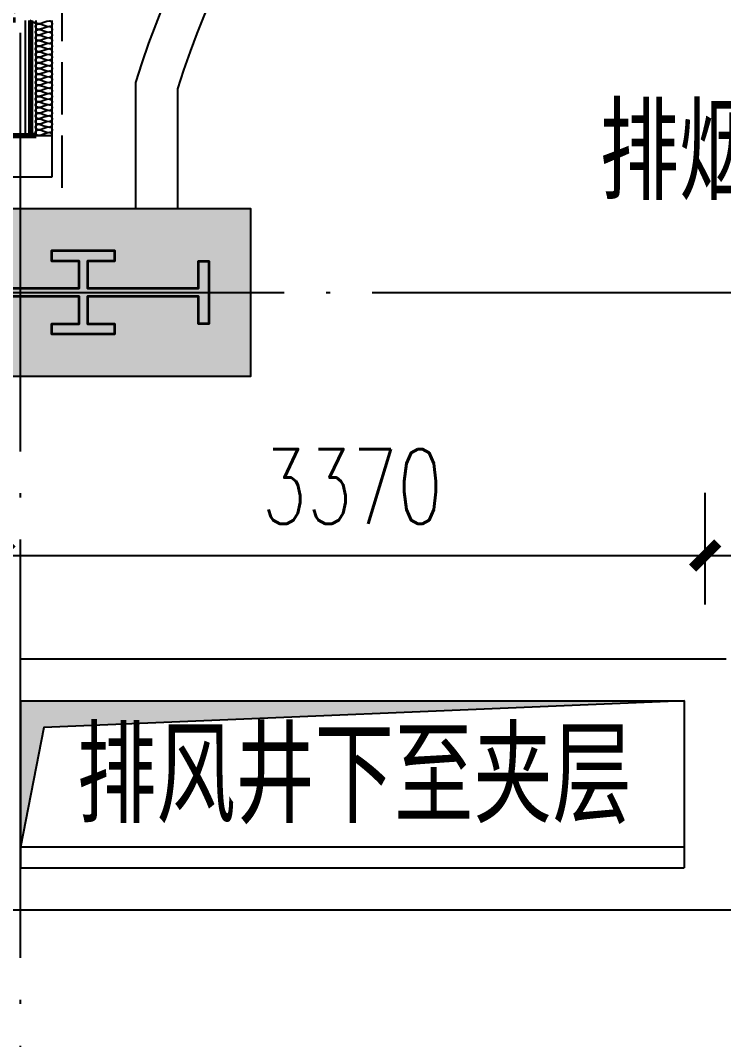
# Model space of a CAD drawing. Header units: millimetres. Extents: x 11476074 to 24729458, y -1239991 to 2813188.
# Drawn here: x 12558297 to 12561655, y 398543 to 403413 of the extents above; entities that cross this region are included whole.
import ezdxf

# ---------------------------------------------------------------- set-up
doc = ezdxf.new("R2010")
doc.units = ezdxf.units.MM
doc.header["$LTSCALE"] = 1000
doc.linetypes.add('DASH', pattern=[0.35, 0.25, -0.1])
doc.linetypes.add('DOTE', pattern=[2.42, 2, -0.2, 0.02, -0.2])
for name, color, linetype in [('A-ANNO-TEXT', 7, 'Continuous'), ('A-AXIS', 18, 'DOTE'), ('A-DETL-0001', 1, 'Continuous'), ('A-GLAZ', 4, 'Continuous'), ('A-WALL', 5, 'Continuous'), ('G-RCZ-CONLine', 5, 'Continuous'), ('GZDI-J建筑-楼板开洞', 251, 'Continuous'), ('PUB_DIM', 3, 'Continuous'), ('PUB_HATCH', 8, 'Continuous'), ('排水沟', 133, 'Continuous'), ('结构边线', 21, 'DASH')]:
    doc.layers.add(name, color=color, linetype=linetype)
for name, color, linetype, lineweight in [('A-GENM', 2, 'Continuous', 70), ('A-GENM-PROJ', 2, 'Continuous', 25), ('A-GLAZ-PROJ', 2, 'Continuous', 25), ('钢柱', 51, 'Continuous', 35)]:
    doc.layers.add(name, color=color, linetype=linetype, lineweight=lineweight)
doc.styles.add('_TCH_DIM_T3', font='SIMPLEX', dxfattribs={"width": 0.705882, "bigfont": 'GBCBIG'})
doc.styles.add('TITXV', font='', dxfattribs={"width": 0.7})
doc.styles.get('TITXV').set_extended_font_data('SimSun')
doc.dimstyles.new('_TCH_ARCH&&120', dxfattribs={"dimtxt": 357, "dimasz": 120, "dimexe": 300, "dimexo": 360, "dimgap": 151.5, "dimtad": 1, "dimdec": 0, "dimzin": 0, "dimdsep": 46, "dimtxsty": '_TCH_DIM_T3', "dimblk": 'ARCHTICK', "dimcen": 0.09, "dimclrt": 7, "dimazin": 2, "dimtfac": 1, "dimtdec": 0, "dimtix": 1, "dimtmove": 2, "dimatfit": 3, "dimfxl": 0, "dimtolj": 1, "dimtzin": 0, "dimarcsym": 0})

# ---------------------------------------------------------------- blocks, each defined once
blk = doc.blocks.new('FO-CORNER LOUVERS - FO-CORNER LOUVERS 1000-5059478-850_L52 HOTEL')
at = {"layer": 'A-GENM'}
for p, q in [((0, 1099.9), (0, 99.9)), ((100, 100), (100, 929.4)), ((-550, 350), (-600, 350)), ((-600, 350), (-600, 72.6)), ((-550, 72.7), (-550, 350)), ((0, 99.9), (0, -25.1)), ((-619.8, 61.7), (-650, 61.7)), ((-650, 61.7), (-650, -100)), ((0, -0.1), (-549.9, -0.1)), ((0, -25.1), (0, -0.1))]:
    blk.add_line(p, q, dxfattribs=at)
at = {"layer": 'A-GENM-PROJ'}
for p, q in [((-550, 99.9), (0, 99.9)), ((0, 24.9), (-549.9, 24.9))]:
    blk.add_line(p, q, dxfattribs=at)
blk = doc.blocks.new('FO-Vision Panels-Corner - Regular 2-V27-850_L52 HOTEL')
at = {"layer": 'A-GLAZ'}
for p, q in [((845.4, 0), (-845.4, 0)), ((-845.4, 0), (-845.4, -25)), ((845.4, -25), (845.4, 0)), ((-810.4, -25), (-845.4, -25)), ((-845.4, -25), (-845.4, -26.4)), ((-845.4, -25), (787.4, -25)), ((845.4, -25), (834.2, -25)), ((834.2, -25), (845.4, -25)), ((845.4, -30.9), (845.4, -25)), ((845.4, -141.5), (845.4, -107))]:
    blk.add_line(p, q, dxfattribs=at)
at = {"layer": 'A-GLAZ-PROJ'}
for p, q in [((-845.4, 0), (-845.4, 20)), ((-845.4, 20), (845.4, 20)), ((845.4, 20), (845.4, 0)), ((-759.6, -200), (682.9, -200))]:
    blk.add_line(p, q, dxfattribs=at)
blk = doc.blocks.new('GP_POLY FOSHAN_SHELL_rvt-2-200_L05-13_ 16-25')
at = {"layer": 'A-DETL-0001'}
for p, q in [((-61624.9, 56250), (-61624.9, 56800)), ((-61550, 56800), (-61550, 56250)), ((-61750, 56250), (-61550, 56250)), ((-61550, 56250), (-61550, 56050)), ((-61550, 56050), (-61750, 56050))]:
    blk.add_line(p, q, dxfattribs=at)
for points in [[(-61614.1, 56783.4), (-61620.4, 56783.4), (-61627.5, 56790.4), (-61627.5, 56796.7)], [(-61560.8, 56796.7), (-61579.1, 56796.7), (-61595.8, 56783.4), (-61614.1, 56783.4)], [(-61560.8, 56770), (-61554.5, 56770), (-61540.4, 56783.4), (-61554.5, 56796.7), (-61560.8, 56796.7)], [(-61614.1, 56756.7), (-61620.4, 56756.7), (-61634.5, 56770), (-61620.4, 56783.4), (-61614.1, 56783.4)], [(-61614.1, 56730), (-61620.4, 56730), (-61634.5, 56743.4), (-61620.4, 56756.7), (-61614.1, 56756.7)], [(-61614.1, 56783.4), (-61595.8, 56783.4), (-61579.1, 56770), (-61560.8, 56770)], [(-61560.8, 56770), (-61579.1, 56770), (-61595.8, 56756.7), (-61614.1, 56756.7)], [(-61614.1, 56756.7), (-61595.8, 56756.7), (-61579.1, 56743.4), (-61560.8, 56743.4)], [(-61560.8, 56743.4), (-61554.5, 56743.4), (-61540.4, 56756.7), (-61554.5, 56770), (-61560.8, 56770)], [(-61614.1, 56703.4), (-61620.4, 56703.4), (-61634.5, 56716.7), (-61620.4, 56730), (-61614.1, 56730)], [(-61614.1, 56676.7), (-61620.4, 56676.7), (-61634.5, 56690), (-61620.4, 56703.4), (-61614.1, 56703.4)], [(-61560.8, 56743.4), (-61579.1, 56743.4), (-61595.8, 56730), (-61614.1, 56730)], [(-61614.1, 56730), (-61595.8, 56730), (-61579.1, 56716.7), (-61560.8, 56716.7)], [(-61560.8, 56716.7), (-61579.1, 56716.7), (-61595.8, 56703.4), (-61614.1, 56703.4)], [(-61614.1, 56703.4), (-61595.8, 56703.4), (-61579.1, 56690), (-61560.8, 56690)], [(-61560.8, 56716.7), (-61554.5, 56716.7), (-61540.4, 56730), (-61554.5, 56743.4), (-61560.8, 56743.4)], [(-61560.8, 56690), (-61554.5, 56690), (-61540.4, 56703.4), (-61554.5, 56716.7), (-61560.8, 56716.7)], [(-61614.1, 56650), (-61620.4, 56650), (-61634.5, 56663.4), (-61620.4, 56676.7), (-61614.1, 56676.7)], [(-61614.1, 56623.4), (-61620.4, 56623.4), (-61634.5, 56636.7), (-61620.4, 56650), (-61614.1, 56650)], [(-61560.8, 56690), (-61579.1, 56690), (-61595.8, 56676.7), (-61614.1, 56676.7)], [(-61614.1, 56676.7), (-61595.8, 56676.7), (-61579.1, 56663.4), (-61560.8, 56663.4)], [(-61560.8, 56663.4), (-61579.1, 56663.4), (-61595.8, 56650), (-61614.1, 56650)], [(-61614.1, 56650), (-61595.8, 56650), (-61579.1, 56636.7), (-61560.8, 56636.7)], [(-61560.8, 56663.4), (-61554.5, 56663.4), (-61540.4, 56676.7), (-61554.5, 56690), (-61560.8, 56690)], [(-61560.8, 56636.7), (-61554.5, 56636.7), (-61540.4, 56650), (-61554.5, 56663.4), (-61560.8, 56663.4)], [(-61614.1, 56596.7), (-61620.4, 56596.7), (-61634.5, 56610), (-61620.4, 56623.4), (-61614.1, 56623.4)], [(-61560.8, 56636.7), (-61579.1, 56636.7), (-61595.8, 56623.4), (-61614.1, 56623.4)], [(-61614.1, 56623.4), (-61595.8, 56623.4), (-61579.1, 56610), (-61560.8, 56610)], [(-61560.8, 56610), (-61579.1, 56610), (-61595.8, 56596.7), (-61614.1, 56596.7)], [(-61560.8, 56610), (-61554.5, 56610), (-61540.4, 56623.4), (-61554.5, 56636.7), (-61560.8, 56636.7)], [(-61560.8, 56583.4), (-61554.5, 56583.4), (-61540.4, 56596.7), (-61554.5, 56610), (-61560.8, 56610)], [(-61614.1, 56570), (-61620.4, 56570), (-61634.5, 56583.4), (-61620.4, 56596.7), (-61614.1, 56596.7)], [(-61614.1, 56543.4), (-61620.4, 56543.4), (-61634.5, 56556.7), (-61620.4, 56570), (-61614.1, 56570)], [(-61614.1, 56596.7), (-61595.8, 56596.7), (-61579.1, 56583.4), (-61560.8, 56583.4)], [(-61560.8, 56583.4), (-61579.1, 56583.4), (-61595.8, 56570), (-61614.1, 56570)], [(-61614.1, 56570), (-61595.8, 56570), (-61579.1, 56556.7), (-61560.8, 56556.7)], [(-61560.8, 56556.7), (-61579.1, 56556.7), (-61595.8, 56543.4), (-61614.1, 56543.4)], [(-61560.8, 56556.7), (-61554.5, 56556.7), (-61540.4, 56570), (-61554.5, 56583.4), (-61560.8, 56583.4)], [(-61560.8, 56530), (-61554.5, 56530), (-61540.4, 56543.4), (-61554.5, 56556.7), (-61560.8, 56556.7)], [(-61614.1, 56516.7), (-61620.4, 56516.7), (-61634.5, 56530), (-61620.4, 56543.4), (-61614.1, 56543.4)], [(-61614.1, 56490), (-61620.4, 56490), (-61634.5, 56503.4), (-61620.4, 56516.7), (-61614.1, 56516.7)], [(-61614.1, 56543.4), (-61595.8, 56543.4), (-61579.1, 56530), (-61560.8, 56530)], [(-61560.8, 56530), (-61579.1, 56530), (-61595.8, 56516.7), (-61614.1, 56516.7)], [(-61614.1, 56516.7), (-61595.8, 56516.7), (-61579.1, 56503.4), (-61560.8, 56503.4)], [(-61560.8, 56503.4), (-61579.1, 56503.4), (-61595.8, 56490), (-61614.1, 56490)], [(-61560.8, 56503.4), (-61554.5, 56503.4), (-61540.4, 56516.7), (-61554.5, 56530), (-61560.8, 56530)], [(-61560.8, 56476.7), (-61554.5, 56476.7), (-61540.4, 56490), (-61554.5, 56503.4), (-61560.8, 56503.4)], [(-61614.1, 56463.4), (-61620.4, 56463.4), (-61634.5, 56476.7), (-61620.4, 56490), (-61614.1, 56490)], [(-61614.1, 56436.7), (-61620.4, 56436.7), (-61634.5, 56450), (-61620.4, 56463.4), (-61614.1, 56463.4)], [(-61614.1, 56490), (-61595.8, 56490), (-61579.1, 56476.7), (-61560.8, 56476.7)], [(-61560.8, 56476.7), (-61579.1, 56476.7), (-61595.8, 56463.4), (-61614.1, 56463.4)], [(-61614.1, 56463.4), (-61595.8, 56463.4), (-61579.1, 56450), (-61560.8, 56450)], [(-61560.8, 56450), (-61554.5, 56450), (-61540.4, 56463.4), (-61554.5, 56476.7), (-61560.8, 56476.7)], [(-61614.1, 56410), (-61620.4, 56410), (-61634.5, 56423.4), (-61620.4, 56436.7), (-61614.1, 56436.7)], [(-61614.1, 56383.4), (-61620.4, 56383.4), (-61634.5, 56396.7), (-61620.4, 56410), (-61614.1, 56410)], [(-61560.8, 56450), (-61579.1, 56450), (-61595.8, 56436.7), (-61614.1, 56436.7)], [(-61614.1, 56436.7), (-61595.8, 56436.7), (-61579.1, 56423.4), (-61560.8, 56423.4)], [(-61560.8, 56423.4), (-61579.1, 56423.4), (-61595.8, 56410), (-61614.1, 56410)], [(-61614.1, 56410), (-61595.8, 56410), (-61579.1, 56396.7), (-61560.8, 56396.7)], [(-61560.8, 56423.4), (-61554.5, 56423.4), (-61540.4, 56436.7), (-61554.5, 56450), (-61560.8, 56450)], [(-61560.8, 56396.7), (-61554.5, 56396.7), (-61540.4, 56410), (-61554.5, 56423.4), (-61560.8, 56423.4)], [(-61614.1, 56356.7), (-61620.4, 56356.7), (-61634.5, 56370), (-61620.4, 56383.4), (-61614.1, 56383.4)], [(-61614.1, 56330), (-61620.4, 56330), (-61634.5, 56343.4), (-61620.4, 56356.7), (-61614.1, 56356.7)], [(-61560.8, 56396.7), (-61579.1, 56396.7), (-61595.8, 56383.4), (-61614.1, 56383.4)], [(-61614.1, 56383.4), (-61595.8, 56383.4), (-61579.1, 56370), (-61560.8, 56370)], [(-61560.8, 56370), (-61579.1, 56370), (-61595.8, 56356.7), (-61614.1, 56356.7)], [(-61614.1, 56356.7), (-61595.8, 56356.7), (-61579.1, 56343.4), (-61560.8, 56343.4)], [(-61560.8, 56370), (-61554.5, 56370), (-61540.4, 56383.4), (-61554.5, 56396.7), (-61560.8, 56396.7)], [(-61560.8, 56343.4), (-61554.5, 56343.4), (-61540.4, 56356.7), (-61554.5, 56370), (-61560.8, 56370)], [(-61614.1, 56303.4), (-61620.4, 56303.4), (-61634.5, 56316.7), (-61620.4, 56330), (-61614.1, 56330)], [(-61560.8, 56343.4), (-61579.1, 56343.4), (-61595.8, 56330), (-61614.1, 56330)], [(-61614.1, 56330), (-61595.8, 56330), (-61579.1, 56316.7), (-61560.8, 56316.7)], [(-61560.8, 56316.7), (-61579.1, 56316.7), (-61595.8, 56303.4), (-61614.1, 56303.4)], [(-61560.8, 56316.7), (-61554.5, 56316.7), (-61540.4, 56330), (-61554.5, 56343.4), (-61560.8, 56343.4)], [(-61560.8, 56290), (-61554.5, 56290), (-61540.4, 56303.4), (-61554.5, 56316.7), (-61560.8, 56316.7)], [(-61614.1, 56276.7), (-61620.4, 56276.7), (-61634.5, 56290), (-61620.4, 56303.4), (-61614.1, 56303.4)], [(-61614.1, 56250), (-61620.4, 56250), (-61634.5, 56263.4), (-61620.4, 56276.7), (-61614.1, 56276.7)], [(-61614.1, 56303.4), (-61595.8, 56303.4), (-61579.1, 56290), (-61560.8, 56290)], [(-61560.8, 56290), (-61579.1, 56290), (-61595.8, 56276.7), (-61614.1, 56276.7)], [(-61614.1, 56276.7), (-61595.8, 56276.7), (-61579.1, 56263.4), (-61560.8, 56263.4)], [(-61560.8, 56263.4), (-61579.1, 56263.4), (-61595.8, 56250), (-61614.1, 56250)], [(-61560.8, 56263.4), (-61554.5, 56263.4), (-61540.4, 56276.7), (-61554.5, 56290), (-61560.8, 56290)], [(-61547.5, 56250), (-61547.5, 56256.3), (-61554.5, 56263.4), (-61560.8, 56263.4)]]:
    blk.add_open_spline(points, degree=3, dxfattribs=at)
at = {"layer": 'A-GENM-PROJ', "xscale": -1, "rotation": 90}
blk.add_blockref('FO-CORNER LOUVERS - FO-CORNER LOUVERS 1000-5059478-850_L52 HOTEL', (-61650, 56250.2), dxfattribs=at)
at = {"layer": 'A-GLAZ-PROJ', "xscale": -1, "rotation": 62.06590869996092}
blk.add_blockref('FO-Vision Panels-Corner - Regular 2-V27-850_L52 HOTEL', (-61354, 57597.1), dxfattribs=at)
blk = doc.blocks.new('GP_POLY FOSHAN_SHELL_rvt-3-200_L06-13_16-26')
blk.add_blockref('GP_POLY FOSHAN_SHELL_rvt-2-200_L05-13_ 16-25', (0, 0))
blk = doc.blocks.new('A$C74AF65BF')
at = {"layer": 'PUB_HATCH'}
h = blk.add_hatch(color=256, dxfattribs=at)
h.dxf.hatch_style = 1
h.paths.add_polyline_path([(-7000, -4600), (-7000, -5400), (-5400, -5400), (-5400, -4600)])
h.paths.add_polyline_path([(-7000, -11200), (-7000, -12000), (-5400, -12000), (-5400, -11200)])
h.paths.add_polyline_path([(-7000, -17800), (-7000, -18600), (-5400, -18600), (-5400, -17800)])
h.paths.add_polyline_path([(9400, -33850), (9400, -32050), (10550, -32050), (10550, -33850)])
h.paths.add_polyline_path([(9400, -10950), (9400, -9150), (10550, -9150), (10550, -10950)])
h.paths.add_polyline_path([(22350, -33850), (22350, -32050), (23600, -32050), (23600, -33850)])
h.paths.add_polyline_path([(22350, -10950), (22350, -9150), (23600, -9150), (23600, -10950)])
h.paths.add_polyline_path([(-7000, -24400), (-7000, -25200), (-5400, -25200), (-5400, -24400)])
h.paths.add_polyline_path([(-7000, -31000), (-7000, -31800), (-5400, -31800), (-5400, -31000)])
h.paths.add_polyline_path([(-7000, -37600), (-7000, -38400), (-5400, -38400), (-5400, -37600)])
h.paths.add_polyline_path([(38400, -4600), (38400, -5400), (40000, -5400), (40000, -4600)])
h.paths.add_polyline_path([(38400, -11200), (38400, -12000), (40000, -12000), (40000, -11200)])
h.paths.add_polyline_path([(38400, -17800), (38400, -18600), (40000, -18600), (40000, -17800)])
h.paths.add_polyline_path([(38400, -24400), (38400, -25200), (40000, -25200), (40000, -24400)])
h.paths.add_polyline_path([(38400, -31000), (38400, -31800), (40000, -31800), (40000, -31000)])
h.paths.add_polyline_path([(38400, -37600), (38400, -38400), (40000, -38400), (40000, -37600)])
h.paths.add_polyline_path([(33400, -41900), (32600, -41900), (32600, -43500), (33400, -43500)])
h.paths.add_polyline_path([(26800, -41900), (26000, -41900), (26000, -43500), (26800, -43500)])
h.paths.add_polyline_path([(20200, -41900), (19400, -41900), (19400, -43500), (20200, -43500)])
h.paths.add_polyline_path([(13600, -41900), (12800, -41900), (12800, -43500), (13600, -43500)])
h.paths.add_polyline_path([(7000, -41900), (6200, -41900), (6200, -43500), (7000, -43500)])
h.paths.add_polyline_path([(400, -41900), (-400, -41900), (-400, -43500), (400, -43500)])
h.paths.add_polyline_path([(33400, 500), (32600, 500), (32600, -1100), (33400, -1100)])
h.paths.add_polyline_path([(26800, 500), (26000, 500), (26000, -1100), (26800, -1100)])
h.paths.add_polyline_path([(20200, 500), (19400, 500), (19400, -1100), (20200, -1100)])
h.paths.add_polyline_path([(13600, 500), (12800, 500), (12800, -1100), (13600, -1100)])
h.paths.add_polyline_path([(7000, 500), (6200, 500), (6200, -1100), (7000, -1100)])
h.paths.add_polyline_path([(10550, -28150), (9400, -28150), (9400, -29750), (10550, -29750)])
h.paths.add_polyline_path([(400, 500), (-400, 500), (-400, -1100), (400, -1100)])
at = {"layer": 'G-RCZ-CONLine', "color": 3}
blk.add_lwpolyline([(-7000, -4600), (-7000, -5400), (-5400, -5400), (-5400, -4600)], close=True, dxfattribs=at)
at = {"layer": '钢柱', "color": 2}
blk.add_lwpolyline([(-6750, -4980), (-6220, -4980), (-6220, -4850), (-6350, -4850), (-6350, -4800), (-6050, -4800), (-6050, -4850), (-6180, -4850), (-6180, -4980), (-5650, -4980), (-5650, -4850), (-5600, -4850), (-5600, -5150), (-5650, -5150), (-5650, -5020), (-6180, -5020), (-6180, -5150), (-6050, -5150), (-6050, -5200), (-6350, -5200), (-6350, -5150), (-6220, -5150), (-6220, -5020), (-6750, -5020)], dxfattribs=at)
blk = doc.blocks.new('00')
at = {"layer": '结构边线'}
blk.add_lwpolyline([(12558496.8, 402613.2), (12558496.8, 403663.2), (12556696.8, 403663.2), (12556696.8, 427446.4, -0.238516), (12557817.2, 429661.5), (12559346.8, 430786.8), (12559346.8, 433982, -0.244508), (12560517.9, 436233.5), (12576390.6, 447364.7, -0.154099), (12577969.6, 447863.2), (12580255.4, 447863.2, 0.154099), (12582121.4, 448452.3), (12588912, 453214.4), (12591897.6, 448956.9), (12597065.2, 441588.3), (12594527.1, 439808.4), (12601661.8, 429634.6, -0.154099), (12602096.8, 428256.6), (12602096.8, 406274)], format="xyb", dxfattribs=at)
blk = doc.blocks.new('qlzw')
at = {"layer": 'A-AXIS'}
for p, q in [((12424866.8, 979989.8, 0), (12424866.8, 1082989.8)), ((12416866.8, 1033989.8), (12486866.8, 1033989.8))]:
    blk.add_line(p, q, dxfattribs=at)
blk = doc.blocks.new('_ArchTick')
at = {"color": 0, "linetype": 'ByBlock', "const_width": 0.4}
blk.add_lwpolyline([(-0.5, -0.5), (0.5, 0.5)], dxfattribs=at)
blk = doc.blocks.new('*D5008')
at = {"layer": 'Defpoints', "color": 0, "transparency": 16777216}
for p in [(12561566.8, 400856), (12558196.8, 400262), (12561566.8, 400262.1)]:
    blk.add_point(p, dxfattribs=at)
at = {"layer": 'PUB_DIM', "color": 0, "lineweight": -2, "transparency": 16777216}
for p, q in [((12558196.8, 400622), (12558196.8, 401155.9)), ((12561566.8, 400622.1), (12561566.8, 401156)), ((12558196.8, 400855.9), (12561566.8, 400856))]:
    blk.add_line(p, q, dxfattribs=at)
at = {"layer": 'PUB_DIM', "color": 0, "lineweight": -2, "transparency": 16777216, "xscale": 120, "yscale": 120, "zscale": 120}
for p, rotation in [((12558196.8, 400855.9), 180.0017437319874), ((12561566.8, 400856), 0.001743731987443162)]:
    blk.add_blockref('_ArchTick', p, dxfattribs=dict(at, rotation=rotation))
at = {"layer": 'PUB_DIM', "color": 7, "transparency": 16777216, "insert": (12559881.8, 401185.9), "char_height": 357, "attachment_point": 5, "rotation": 0.0017, "style": '_TCH_DIM_T3'}
blk.add_mtext('\\A1;3370', dxfattribs=at)
blk = doc.blocks.new('*D5009')
at = {"layer": 'Defpoints', "color": 0, "transparency": 16777216}
for p in [(12564796.8, 400856.1), (12561566.8, 400262.1), (12564796.8, 400262.2)]:
    blk.add_point(p, dxfattribs=at)
at = {"layer": 'PUB_DIM', "color": 0, "lineweight": -2, "transparency": 16777216}
for p, q in [((12561566.8, 400622.1), (12561566.8, 401156)), ((12564796.8, 400622.2), (12564796.8, 401156.1)), ((12561566.8, 400856), (12564796.8, 400856.1))]:
    blk.add_line(p, q, dxfattribs=at)
at = {"layer": 'PUB_DIM', "color": 0, "lineweight": -2, "transparency": 16777216, "xscale": 120, "yscale": 120, "zscale": 120}
for p, rotation in [((12561566.8, 400856), 180.0017437319876), ((12564796.8, 400856.1), 0.001743731987621273)]:
    blk.add_blockref('_ArchTick', p, dxfattribs=dict(at, rotation=rotation))
at = {"layer": 'PUB_DIM', "color": 7, "transparency": 16777216, "insert": (12563181.8, 401186), "char_height": 357, "attachment_point": 5, "rotation": 0.0017, "style": '_TCH_DIM_T3'}
blk.add_mtext('\\A1;3230', dxfattribs=at)

msp = doc.modelspace()

# ---------------------------------------------------------------- hatches: boundary and pattern name
at = {"layer": 'GZDI-J建筑-楼板开洞'}
h = msp.add_hatch(color=30, dxfattribs=at)
h.dxf.hatch_style = 1
h.paths.add_polyline_path([(12558296.8, 399462), (12558296.8, 400162), (12561466.8, 400162), (12558409.5, 400034)])

# ---------------------------------------------------------------- linework, layer by layer
at = {"layer": 'A-WALL'}
for p, q in [((12558846.8, 403116.8), (12558846.8, 402513.2)), ((12559046.8, 403086.1), (12559046.8, 402513.2)), ((12559046.8, 402513.2), (12558846.8, 402513.2)), ((12558296.8, 400362), (12561666.8, 400362)), ((12558296.8, 400162), (12561466.8, 400162)), ((12558296.8, 400162), (12558296.8, 399363.1)), ((12561466.8, 400162), (12561466.8, 399363.2)), ((12558296.8, 399363.1), (12561466.8, 399363.2)), ((12558196.8, 399163.1), (12561566.8, 399163.2)), ((12561566.8, 399163.2), (12565396.8, 399163.2))]:
    msp.add_line(p, q, dxfattribs=at)
for radius, start, end in [(4730.4, 88.7944, 162.7489), (4530.4, 88.7681, 162.3693)]:
    msp.add_arc((12563364.4, 401714), radius, start, end, dxfattribs=at)
at = {"layer": 'GZDI-J建筑-楼板开洞', "color": 30}
for points in [[(12558296.8, 400162), (12561466.8, 400162), (12561466.8, 399462), (12558296.8, 399462)], [(12558296.8, 399462), (12558296.8, 400162), (12561466.8, 400162), (12558409.5, 400034)]]:
    msp.add_lwpolyline(points, close=True, dxfattribs=at)

# ---------------------------------------------------------------- block references
for name, p in [('00', (0, 0)), ('GP_POLY FOSHAN_SHELL_rvt-3-200_L06-13_16-26', (12619996.8, 346613.3))]:
    msp.add_blockref(name, p)
at = {"layer": 'G-RCZ-CONLine', "ltscale": 10}
msp.add_blockref('A$C74AF65BF', (12564796.8, 407113.2), dxfattribs=at)
at = {"layer": '排水沟'}
msp.add_blockref('qlzw', (133430, -631876.5), dxfattribs=at)

# ---------------------------------------------------------------- texts
at = {"layer": 'A-ANNO-TEXT', "style": 'TITXV', "width": 0.7}
for s, p in [('排烟兼排风机房', (12561063.6, 402598.4)), ('排风井下至夹层', (12558566.9, 399620.2))]:
    msp.add_text(s, height=396.52, dxfattribs=at).set_placement(p)

# ---------------------------------------------------------------- dimensions: what is measured, and where the dimension line sits
at = {"layer": 'PUB_DIM'}
for p1, p2, picture, middle in [((12558196.8, 400262), (12561566.8, 400262.1), '*D5008', (12559881.8, 401185.9)), ((12561566.8, 400262.1), (12564796.8, 400262.2), '*D5009', (12563181.8, 401186))]:
    dim = msp.add_aligned_dim(p1=p1, p2=p2, distance=593.9, dimstyle='_TCH_ARCH&&120', dxfattribs=at)
    dim.commit()
    dim.dimension.update_dxf_attribs({"geometry": picture, "text_midpoint": middle})

doc.saveas('drawing.dxf')
